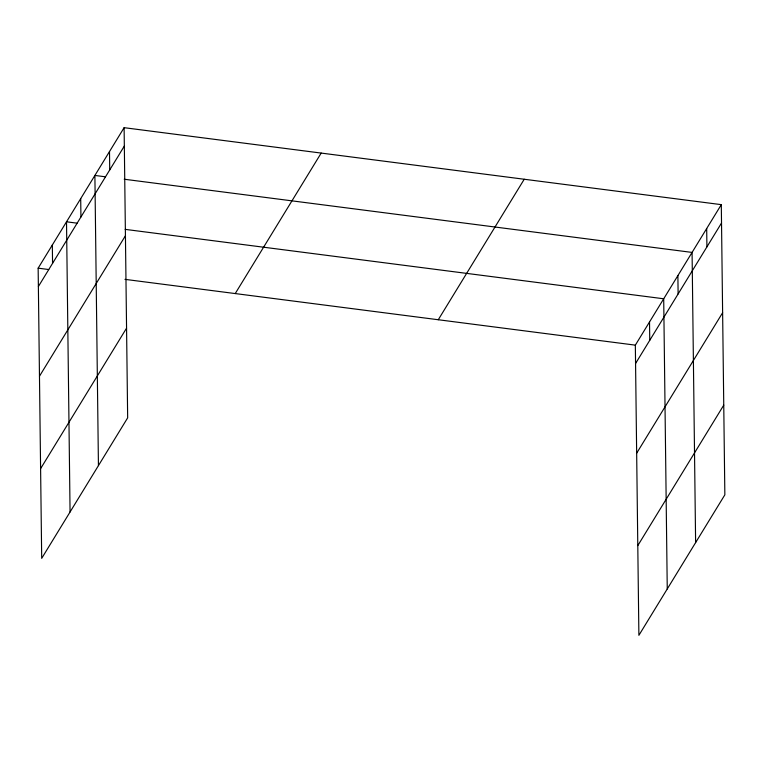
<?xml version="1.0" encoding="UTF-8"?>
<svg xmlns="http://www.w3.org/2000/svg" width="763" height="763" viewBox="0 0 763 763"><rect width="100%" height="100%" fill="white"/><g stroke="black" fill="none" stroke-linecap="round" stroke-linejoin="round"><path stroke-width="1.14" d="M124.111 127.679L127.659 417.857L41.698 558.354L38.15 268.166L124.111 127.679L721.302 204.646L724.85 494.834L638.889 635.321L635.341 345.143L721.302 204.646M38.379 286.526L124.34 146.038M39.466 376.226L125.437 235.738M40.601 468.644L126.563 328.157M235.223 293.574L321.185 153.077M438.267 319.745L524.229 179.248M635.56 363.503L721.531 223.006M636.657 453.203L722.628 312.716M637.792 545.621L723.753 405.134M105.447 176.806L94.889 175.442L98.437 465.621M124.216 179.229L692.079 252.419L695.618 542.598M77.073 223.168L66.515 221.804L70.062 511.992M125.17 229.367L663.705 298.781L667.253 588.96M38.15 268.166L48.708 269.53M124.96 279.353L635.341 345.143M706.691 228.538L706.91 246.897M677.887 275.596L678.116 293.955M649.523 321.957L649.752 340.317M109.5 151.56L109.729 169.92M80.706 198.628L80.926 216.988M52.332 244.99L52.561 263.349"/></g></svg>
